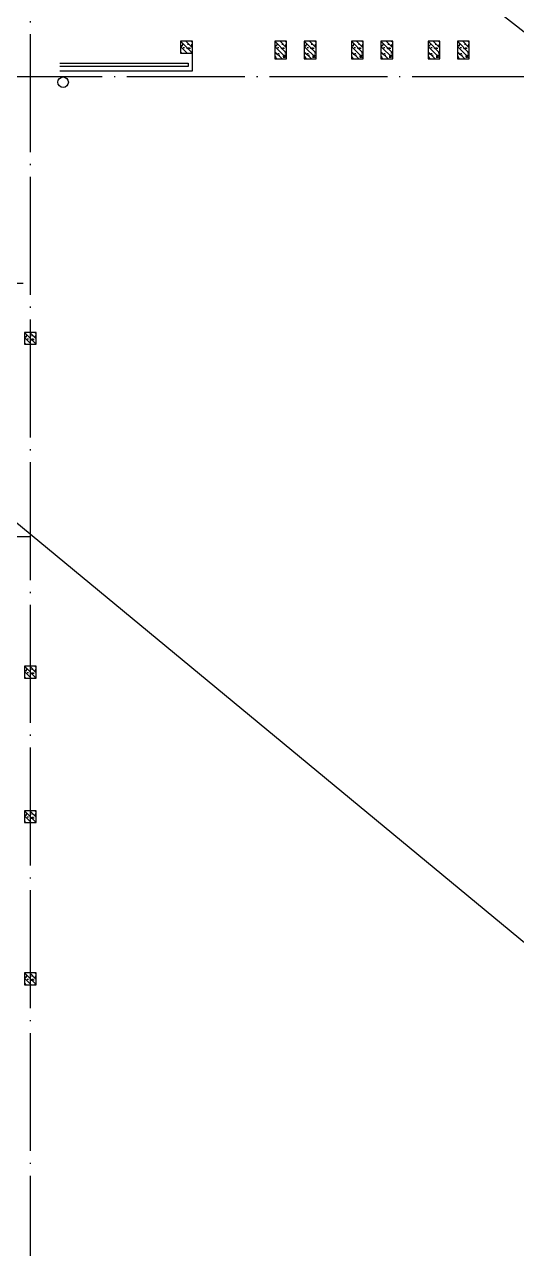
# Model space of a CAD drawing. Extents: x 6843040 to 15500510, y -6507076 to -4940511.
# Drawn here: x 8065200 to 8073553, y -5510377 to -5489617 of the extents above; entities that cross this region are included whole.
import ezdxf

# ---------------------------------------------------------------- set-up
doc = ezdxf.new("R2010")
doc.units = 0
doc.header["$LTSCALE"] = 1000
doc.header["$MEASUREMENT"] = 0
doc.linetypes.add('DOTE', pattern=[2.42, 2, -0.2, 0.02, -0.2])
for name, color, linetype in [('COLUMN', 10, 'Continuous'), ('DOTE', 8, 'DOTE'), ('FLOOR', 9, 'Continuous'), ('plan-1', 40, 'Continuous'), ('PUB_HATCH', 8, 'Continuous'), ('RAIL', 163, 'Continuous'), ('VPIPE-雨水', 4, 'Continuous'), ('建筑细线', 5, 'Continuous')]:
    doc.layers.add(name, color=color, linetype=linetype)
doc.layers.add('DIM_MODI', color=6, linetype='Continuous', plot=False)

# ---------------------------------------------------------------- blocks, each defined once
blk = doc.blocks.new('2GZ')
at = {"layer": 'PUB_HATCH'}
h = blk.add_hatch(dxfattribs=at)
h.set_pattern_fill('钢筋混凝土', color=256, scale=25, angle=90, style=0)
h.set_pattern_definition([(134.999998, (-1429025.307, 12792.64), (-44.194175, -44.194172), []), (140, (-1429025.3, 12792.64), (15.68804, 179.315045), [18.75, -206.25]), (85, (-1429025.3, 12792.64), (-188.048035, -34.68783), [15, -165]), (190.4514, (-1429024, 12807.58), (-172.35988, 144.62735), [15.93505, -175.28553]), (136.1842, (-1429075.3, 12792.64), (41.37976, 266.81026), [28.125, -309.375]), (186.6356, (-1429071.86, 12814.87), (-243.52946, 233.66568), [23.90257, -262.92825]), (81.1842, (-1429075.3, 12792.64), (-243.52964, 233.6655), [22.5, -247.5]), (111, (-1429062.8, 12817.64), (100.65473, 149.22676), [18.75, -206.25]), (56, (-1429062.8, 12817.64), (-181.28751, 60.82884), [15, -165]), (161.4514, (-1429054.42, 12830.07), (-80.63262, 210.05566), [15.93505, -175.28553]), (127.499998, (-1429025.307, 12792.64), (-83.223463, 3.039967), [0, -163, 0, -167.5, 0, -165.625]), (97.499998, (-1429025.31, 12792.64), (-98.602926, 65.767388), [0, -95.5, 0, -159.25, 0, -63.125]), (57.499998, (-1429025.31, 12736.89), (5.638722, 133.455609), [0, -62.5, 0, -195, 0, -258.75]), (47.499998, (-1429025.31, 12711.89), (-25.02624, 145.796543), [0, -81.25, 0, -129.5, 0, -183.75])])
edge = h.paths.add_edge_path()
edge.add_line((-1122609, 280274), (-1122809, 280274))
edge.add_line((-1122609, 280274), (-1122609, 280474))
edge.add_line((-1122609, 280474), (-1122809, 280474))
edge.add_line((-1122809, 280474), (-1122809, 280274))
h = blk.add_hatch(dxfattribs=at)
h.set_pattern_fill('钢筋混凝土', color=256, scale=25, angle=90, style=0)
h.set_pattern_definition([(134.999998, (-1427425.307, 12792.64), (-44.194175, -44.194172), []), (140, (-1427425.3, 12792.64), (15.68804, 179.315045), [18.75, -206.25]), (85, (-1427425.3, 12792.64), (-188.048035, -34.68783), [15, -165]), (190.4514, (-1427424, 12807.58), (-172.35988, 144.62735), [15.93505, -175.28553]), (136.1842, (-1427475.3, 12792.64), (41.37976, 266.81026), [28.125, -309.375]), (186.6356, (-1427471.86, 12814.87), (-243.52946, 233.66568), [23.90257, -262.92825]), (81.1842, (-1427475.3, 12792.64), (-243.52964, 233.6655), [22.5, -247.5]), (111, (-1427462.8, 12817.64), (100.65473, 149.22676), [18.75, -206.25]), (56, (-1427462.8, 12817.64), (-181.28751, 60.82884), [15, -165]), (161.4514, (-1427454.42, 12830.07), (-80.63262, 210.05566), [15.93505, -175.28553]), (127.499998, (-1427425.307, 12792.64), (-83.223463, 3.039967), [0, -163, 0, -167.5, 0, -165.625]), (97.499998, (-1427425.31, 12792.64), (-98.602926, 65.767388), [0, -95.5, 0, -159.25, 0, -63.125]), (57.499998, (-1427425.31, 12736.89), (5.638722, 133.455609), [0, -62.5, 0, -195, 0, -258.75]), (47.499998, (-1427425.31, 12711.89), (-25.02624, 145.796543), [0, -81.25, 0, -129.5, 0, -183.75])])
edge = h.paths.add_edge_path()
edge.add_line((-1121009, 280174), (-1121209, 280174))
edge.add_line((-1121009, 280174), (-1121009, 280474))
edge.add_line((-1121009, 280474), (-1121209, 280474))
edge.add_line((-1121209, 280474), (-1121209, 280174))
h = blk.add_hatch(dxfattribs=at)
h.set_pattern_fill('钢筋混凝土', color=256, scale=25, angle=90, style=0)
h.set_pattern_definition([(134.999998, (-1426925.307, 12792.64), (-44.194175, -44.194172), []), (140, (-1426925.3, 12792.64), (15.68804, 179.315045), [18.75, -206.25]), (85, (-1426925.3, 12792.64), (-188.048035, -34.68783), [15, -165]), (190.4514, (-1426924, 12807.58), (-172.35988, 144.62735), [15.93505, -175.28553]), (136.1842, (-1426975.3, 12792.64), (41.37976, 266.81026), [28.125, -309.375]), (186.6356, (-1426971.86, 12814.87), (-243.52946, 233.66568), [23.90257, -262.92825]), (81.1842, (-1426975.3, 12792.64), (-243.52964, 233.6655), [22.5, -247.5]), (111, (-1426962.8, 12817.64), (100.65473, 149.22676), [18.75, -206.25]), (56, (-1426962.8, 12817.64), (-181.28751, 60.82884), [15, -165]), (161.4514, (-1426954.42, 12830.07), (-80.63262, 210.05566), [15.93505, -175.28553]), (127.499998, (-1426925.307, 12792.64), (-83.223463, 3.039967), [0, -163, 0, -167.5, 0, -165.625]), (97.499998, (-1426925.31, 12792.64), (-98.602926, 65.767388), [0, -95.5, 0, -159.25, 0, -63.125]), (57.499998, (-1426925.31, 12736.89), (5.638722, 133.455609), [0, -62.5, 0, -195, 0, -258.75]), (47.499998, (-1426925.31, 12711.89), (-25.02624, 145.796543), [0, -81.25, 0, -129.5, 0, -183.75])])
edge = h.paths.add_edge_path()
edge.add_line((-1120509, 280174), (-1120709, 280174))
edge.add_line((-1120509, 280174), (-1120509, 280474))
edge.add_line((-1120509, 280474), (-1120709, 280474))
edge.add_line((-1120709, 280474), (-1120709, 280174))
h = blk.add_hatch(dxfattribs=at)
h.set_pattern_fill('钢筋混凝土', color=256, scale=25, angle=90, style=0)
h.set_pattern_definition([(134.999998, (-1426125.305, 12792.64), (-44.194175, -44.194172), []), (140, (-1426125.3, 12792.64), (15.68804, 179.315045), [18.75, -206.25]), (85, (-1426125.3, 12792.64), (-188.048035, -34.68783), [15, -165]), (190.4514, (-1426124, 12807.58), (-172.35988, 144.62735), [15.93505, -175.28553]), (136.1842, (-1426175.3, 12792.64), (41.37976, 266.81026), [28.125, -309.375]), (186.6356, (-1426171.86, 12814.87), (-243.52946, 233.66568), [23.90257, -262.92825]), (81.1842, (-1426175.3, 12792.64), (-243.52964, 233.6655), [22.5, -247.5]), (111, (-1426162.8, 12817.64), (100.65473, 149.22676), [18.75, -206.25]), (56, (-1426162.8, 12817.64), (-181.28751, 60.82884), [15, -165]), (161.4514, (-1426154.42, 12830.07), (-80.63262, 210.05566), [15.93505, -175.28553]), (127.499998, (-1426125.305, 12792.64), (-83.223463, 3.039967), [0, -163, 0, -167.5, 0, -165.625]), (97.499998, (-1426125.305, 12792.64), (-98.602926, 65.767388), [0, -95.5, 0, -159.25, 0, -63.125]), (57.499998, (-1426125.305, 12736.89), (5.638722, 133.455609), [0, -62.5, 0, -195, 0, -258.75]), (47.499998, (-1426125.3, 12711.89), (-25.02624, 145.796543), [0, -81.25, 0, -129.5, 0, -183.75])])
edge = h.paths.add_edge_path()
edge.add_line((-1119709, 280174), (-1119909, 280174))
edge.add_line((-1119709, 280174), (-1119709, 280474))
edge.add_line((-1119709, 280474), (-1119909, 280474))
edge.add_line((-1119909, 280474), (-1119909, 280174))
h = blk.add_hatch(dxfattribs=at)
h.set_pattern_fill('钢筋混凝土', color=256, scale=25, angle=90, style=0)
h.set_pattern_definition([(134.999998, (-1425625.305, 12792.64), (-44.194175, -44.194172), []), (140, (-1425625.3, 12792.64), (15.68804, 179.315045), [18.75, -206.25]), (85, (-1425625.3, 12792.64), (-188.048035, -34.68783), [15, -165]), (190.4514, (-1425624, 12807.58), (-172.35988, 144.62735), [15.93505, -175.28553]), (136.1842, (-1425675.3, 12792.64), (41.37976, 266.81026), [28.125, -309.375]), (186.6356, (-1425671.86, 12814.87), (-243.52946, 233.66568), [23.90257, -262.92825]), (81.1842, (-1425675.3, 12792.64), (-243.52964, 233.6655), [22.5, -247.5]), (111, (-1425662.8, 12817.64), (100.65473, 149.22676), [18.75, -206.25]), (56, (-1425662.8, 12817.64), (-181.28751, 60.82884), [15, -165]), (161.4514, (-1425654.42, 12830.07), (-80.63262, 210.05566), [15.93505, -175.28553]), (127.499998, (-1425625.305, 12792.64), (-83.223463, 3.039967), [0, -163, 0, -167.5, 0, -165.625]), (97.499998, (-1425625.305, 12792.64), (-98.602926, 65.767388), [0, -95.5, 0, -159.25, 0, -63.125]), (57.499998, (-1425625.305, 12736.89), (5.638722, 133.455609), [0, -62.5, 0, -195, 0, -258.75]), (47.499998, (-1425625.3, 12711.89), (-25.02624, 145.796543), [0, -81.25, 0, -129.5, 0, -183.75])])
edge = h.paths.add_edge_path()
edge.add_line((-1119209, 280174), (-1119409, 280174))
edge.add_line((-1119209, 280174), (-1119209, 280474))
edge.add_line((-1119209, 280474), (-1119409, 280474))
edge.add_line((-1119409, 280474), (-1119409, 280174))
h = blk.add_hatch(dxfattribs=at)
h.set_pattern_fill('钢筋混凝土', color=256, scale=25, angle=90, style=0)
h.set_pattern_definition([(134.999998, (-1424825.305, 12792.64), (-44.194175, -44.194172), []), (140, (-1424825.3, 12792.64), (15.68804, 179.315045), [18.75, -206.25]), (85, (-1424825.3, 12792.64), (-188.048035, -34.68783), [15, -165]), (190.4514, (-1424824, 12807.58), (-172.35988, 144.62735), [15.93505, -175.28553]), (136.1842, (-1424875.3, 12792.64), (41.37976, 266.81026), [28.125, -309.375]), (186.6356, (-1424871.86, 12814.87), (-243.52946, 233.66568), [23.90257, -262.92825]), (81.1842, (-1424875.3, 12792.64), (-243.52964, 233.6655), [22.5, -247.5]), (111, (-1424862.8, 12817.64), (100.65473, 149.22676), [18.75, -206.25]), (56, (-1424862.8, 12817.64), (-181.28751, 60.82884), [15, -165]), (161.4514, (-1424854.42, 12830.07), (-80.63262, 210.05566), [15.93505, -175.28553]), (127.499998, (-1424825.305, 12792.64), (-83.223463, 3.039967), [0, -163, 0, -167.5, 0, -165.625]), (97.499998, (-1424825.305, 12792.64), (-98.602926, 65.767388), [0, -95.5, 0, -159.25, 0, -63.125]), (57.499998, (-1424825.305, 12736.89), (5.638722, 133.455609), [0, -62.5, 0, -195, 0, -258.75]), (47.499998, (-1424825.3, 12711.89), (-25.02624, 145.796543), [0, -81.25, 0, -129.5, 0, -183.75])])
edge = h.paths.add_edge_path()
edge.add_line((-1118409, 280174), (-1118609, 280174))
edge.add_line((-1118409, 280174), (-1118409, 280474))
edge.add_line((-1118409, 280474), (-1118609, 280474))
edge.add_line((-1118609, 280474), (-1118609, 280174))
h = blk.add_hatch(dxfattribs=at)
h.set_pattern_fill('钢筋混凝土', color=256, scale=25, angle=90, style=0)
h.set_pattern_definition([(134.999998, (-1424325.305, 12792.64), (-44.194175, -44.194172), []), (140, (-1424325.3, 12792.64), (15.68804, 179.315045), [18.75, -206.25]), (85, (-1424325.3, 12792.64), (-188.048035, -34.68783), [15, -165]), (190.4514, (-1424324, 12807.58), (-172.35988, 144.62735), [15.93505, -175.28553]), (136.1842, (-1424375.3, 12792.64), (41.37976, 266.81026), [28.125, -309.375]), (186.6356, (-1424371.86, 12814.87), (-243.52946, 233.66568), [23.90257, -262.92825]), (81.1842, (-1424375.3, 12792.64), (-243.52964, 233.6655), [22.5, -247.5]), (111, (-1424362.8, 12817.64), (100.65473, 149.22676), [18.75, -206.25]), (56, (-1424362.8, 12817.64), (-181.28751, 60.82884), [15, -165]), (161.4514, (-1424354.42, 12830.07), (-80.63262, 210.05566), [15.93505, -175.28553]), (127.499998, (-1424325.305, 12792.64), (-83.223463, 3.039967), [0, -163, 0, -167.5, 0, -165.625]), (97.499998, (-1424325.305, 12792.64), (-98.602926, 65.767388), [0, -95.5, 0, -159.25, 0, -63.125]), (57.499998, (-1424325.305, 12736.89), (5.638722, 133.455609), [0, -62.5, 0, -195, 0, -258.75]), (47.499998, (-1424325.3, 12711.89), (-25.02624, 145.796543), [0, -81.25, 0, -129.5, 0, -183.75])])
edge = h.paths.add_edge_path()
edge.add_line((-1117909, 280174), (-1118109, 280174))
edge.add_line((-1117909, 280174), (-1117909, 280474))
edge.add_line((-1117909, 280474), (-1118109, 280474))
edge.add_line((-1118109, 280474), (-1118109, 280174))
h = blk.add_hatch(dxfattribs=at)
h.set_pattern_fill('钢筋混凝土', color=256, scale=25, angle=90, style=0)
h.set_pattern_definition([(134.999998, (-1431675.3, 7854.8), (-44.194175, -44.194172), []), (140, (-1431675.3, 7854.8), (15.68804, 179.315045), [18.75, -206.25]), (85, (-1431675.3, 7854.8), (-188.048035, -34.68783), [15, -165]), (190.4514, (-1431674, 7869.74), (-172.35988, 144.62735), [15.93505, -175.28553]), (136.1842, (-1431725.3, 7854.8), (41.37976, 266.81026), [28.125, -309.375]), (186.6356, (-1431721.85, 7877.03), (-243.52946, 233.66568), [23.90257, -262.92825]), (81.1842, (-1431725.3, 7854.8), (-243.52964, 233.6655), [22.5, -247.5]), (111, (-1431712.8, 7879.8), (100.65473, 149.22676), [18.75, -206.25]), (56, (-1431712.8, 7879.8), (-181.28751, 60.82884), [15, -165]), (161.4514, (-1431704.41, 7892.23), (-80.63262, 210.05566), [15.93505, -175.28553]), (127.499998, (-1431675.3, 7854.8), (-83.223463, 3.039967), [0, -163, 0, -167.5, 0, -165.625]), (97.499998, (-1431675.3, 7854.8), (-98.602926, 65.767388), [0, -95.5, 0, -159.25, 0, -63.125]), (57.499998, (-1431675.3, 7799.05), (5.638722, 133.455609), [0, -62.5, 0, -195, 0, -258.75]), (47.499998, (-1431675.3, 7774.05), (-25.02624, 145.796543), [0, -81.25, 0, -129.5, 0, -183.75])])
edge = h.paths.add_edge_path()
edge.add_line((-1125259, 275336), (-1125459, 275336))
edge.add_line((-1125259, 275336), (-1125259, 275536))
edge.add_line((-1125259, 275536), (-1125459, 275536))
edge.add_line((-1125459, 275536), (-1125459, 275336))
h = blk.add_hatch(dxfattribs=at)
h.set_pattern_fill('钢筋混凝土', color=256, scale=25, angle=90, style=0)
h.set_pattern_definition([(134.999998, (-1431675.3, 2192.64), (-44.194175, -44.194172), []), (140, (-1431675.3, 2192.64), (15.68804, 179.315045), [18.75, -206.25]), (85, (-1431675.3, 2192.64), (-188.048035, -34.68783), [15, -165]), (190.4514, (-1431674, 2207.58), (-172.35988, 144.62735), [15.93505, -175.28553]), (136.1842, (-1431725.3, 2192.64), (41.37976, 266.81026), [28.125, -309.375]), (186.6356, (-1431721.85, 2214.87), (-243.52946, 233.66568), [23.90257, -262.92825]), (81.1842, (-1431725.3, 2192.64), (-243.52964, 233.6655), [22.5, -247.5]), (111, (-1431712.8, 2217.64), (100.65473, 149.22676), [18.75, -206.25]), (56, (-1431712.8, 2217.64), (-181.28751, 60.82884), [15, -165]), (161.4514, (-1431704.41, 2230.07), (-80.63262, 210.05566), [15.93505, -175.28553]), (127.499998, (-1431675.3, 2192.64), (-83.223463, 3.039967), [0, -163, 0, -167.5, 0, -165.625]), (97.499998, (-1431675.3, 2192.64), (-98.602926, 65.767388), [0, -95.5, 0, -159.25, 0, -63.125]), (57.499998, (-1431675.3, 2136.89), (5.638722, 133.455609), [0, -62.5, 0, -195, 0, -258.75]), (47.499998, (-1431675.3, 2111.89), (-25.02624, 145.796543), [0, -81.25, 0, -129.5, 0, -183.75])])
edge = h.paths.add_edge_path()
edge.add_line((-1125259, 269674), (-1125459, 269674))
edge.add_line((-1125259, 269674), (-1125259, 269874))
edge.add_line((-1125259, 269874), (-1125459, 269874))
edge.add_line((-1125459, 269874), (-1125459, 269674))
h = blk.add_hatch(dxfattribs=at)
h.set_pattern_fill('钢筋混凝土', color=256, scale=25, angle=90, style=0)
h.set_pattern_definition([(134.999998, (-1431675.3, -257.36), (-44.194175, -44.194172), []), (140, (-1431675.3, -257.36), (15.68804, 179.315045), [18.75, -206.25]), (85, (-1431675.3, -257.36), (-188.048035, -34.68783), [15, -165]), (190.4514, (-1431674, -242.42), (-172.35988, 144.62735), [15.93505, -175.28553]), (136.1842, (-1431725.3, -257.36), (41.37976, 266.81026), [28.125, -309.375]), (186.6356, (-1431721.85, -235.13), (-243.52946, 233.66568), [23.90257, -262.92825]), (81.1842, (-1431725.3, -257.36), (-243.52964, 233.6655), [22.5, -247.5]), (111, (-1431712.8, -232.36), (100.65473, 149.22676), [18.75, -206.25]), (56, (-1431712.8, -232.36), (-181.28751, 60.82884), [15, -165]), (161.4514, (-1431704.41, -219.93), (-80.63262, 210.05566), [15.93505, -175.28553]), (127.499998, (-1431675.3, -257.36), (-83.223463, 3.039967), [0, -163, 0, -167.5, 0, -165.625]), (97.499998, (-1431675.3, -257.36), (-98.602926, 65.767388), [0, -95.5, 0, -159.25, 0, -63.125]), (57.499998, (-1431675.3, -313.11), (5.638722, 133.455609), [0, -62.5, 0, -195, 0, -258.75]), (47.499998, (-1431675.3, -338.11), (-25.02624, 145.796543), [0, -81.25, 0, -129.5, 0, -183.75])])
edge = h.paths.add_edge_path()
edge.add_line((-1125259, 267224), (-1125459, 267224))
edge.add_line((-1125259, 267224), (-1125259, 267424))
edge.add_line((-1125259, 267424), (-1125459, 267424))
edge.add_line((-1125459, 267424), (-1125459, 267224))
h = blk.add_hatch(dxfattribs=at)
h.set_pattern_fill('钢筋混凝土', color=256, scale=25, angle=90, style=0)
h.set_pattern_definition([(134.999998, (-1431675.3, -3007.36), (-44.194175, -44.194172), []), (140, (-1431675.3, -3007.36), (15.68804, 179.315045), [18.75, -206.25]), (85, (-1431675.3, -3007.36), (-188.048035, -34.68783), [15, -165]), (190.4514, (-1431674, -2992.42), (-172.35988, 144.62735), [15.93505, -175.28553]), (136.1842, (-1431725.3, -3007.36), (41.37976, 266.81026), [28.125, -309.375]), (186.6356, (-1431721.85, -2985.13), (-243.52946, 233.66568), [23.90257, -262.92825]), (81.1842, (-1431725.3, -3007.36), (-243.52964, 233.6655), [22.5, -247.5]), (111, (-1431712.8, -2982.36), (100.65473, 149.22676), [18.75, -206.25]), (56, (-1431712.8, -2982.36), (-181.28751, 60.82884), [15, -165]), (161.4514, (-1431704.41, -2969.93), (-80.63262, 210.05566), [15.93505, -175.28553]), (127.499998, (-1431675.3, -3007.36), (-83.223463, 3.039967), [0, -163, 0, -167.5, 0, -165.625]), (97.499998, (-1431675.3, -3007.36), (-98.602926, 65.767388), [0, -95.5, 0, -159.25, 0, -63.125]), (57.499998, (-1431675.3, -3063.11), (5.638722, 133.455609), [0, -62.5, 0, -195, 0, -258.75]), (47.499998, (-1431675.3, -3088.11), (-25.02624, 145.796543), [0, -81.25, 0, -129.5, 0, -183.75])])
edge = h.paths.add_edge_path()
edge.add_line((-1125259, 264474), (-1125459, 264474))
edge.add_line((-1125259, 264474), (-1125259, 264674))
edge.add_line((-1125259, 264674), (-1125459, 264674))
edge.add_line((-1125459, 264674), (-1125459, 264474))
at = {"layer": 'COLUMN'}
for points in [[(-1122809, 280274), (-1122609, 280274), (-1122609, 280474), (-1122809, 280474)], [(-1121209, 280174), (-1121009, 280174), (-1121009, 280474), (-1121209, 280474)], [(-1120709, 280174), (-1120509, 280174), (-1120509, 280474), (-1120709, 280474)], [(-1119909, 280174), (-1119709, 280174), (-1119709, 280474), (-1119909, 280474)], [(-1119409, 280174), (-1119209, 280174), (-1119209, 280474), (-1119409, 280474)], [(-1118609, 280174), (-1118409, 280174), (-1118409, 280474), (-1118609, 280474)], [(-1118109, 280174), (-1117909, 280174), (-1117909, 280474), (-1118109, 280474)], [(-1125459, 275336), (-1125259, 275336), (-1125259, 275536), (-1125459, 275536)], [(-1125459, 269674), (-1125259, 269674), (-1125259, 269874), (-1125459, 269874)], [(-1125459, 267224), (-1125259, 267224), (-1125259, 267424), (-1125459, 267424)], [(-1125459, 264474), (-1125259, 264474), (-1125259, 264674), (-1125459, 264674)]]:
    blk.add_lwpolyline(points, close=True, dxfattribs=at)
blk = doc.blocks.new('二层排水消防0922')
at = {"layer": 'VPIPE-雨水'}
blk.add_circle((8065856, -5490597), 90, dxfattribs=at)

msp = doc.modelspace()

# ---------------------------------------------------------------- linework, layer by layer
at = {"layer": 'DIM_MODI'}
for points in [[(7911789.9, -5492202), (7717926.7, -5211216.4), (8120470.7, -5526373)], [(8121020.5, -5495427.7), (7717926.7, -5211216.4), (8121020.5, -5544303.1)]]:
    msp.add_lwpolyline(points, dxfattribs=at)
at = {"layer": 'DOTE'}
for p, q in [((8065300, -5554702), (8065300, -5485702.5)), ((8050000, -5490502), (8185100, -5490502)), ((8053500, -5494002), (8065300, -5494002)), ((8050000, -5498301.8), (8065292.4, -5498301.8))]:
    msp.add_line(p, q, dxfattribs=at)
at = {"layer": 'FLOOR'}
msp.add_lwpolyline([(8065800, -5490402), (8068050, -5490402), (8068050, -5490102)], dxfattribs=at)
at = {"layer": 'RAIL'}
msp.add_lwpolyline([(8065800, -5490272), (8067980.4, -5490272), (8067980.4, -5490332), (8065800, -5490332)], dxfattribs=at)

# ---------------------------------------------------------------- block references
at = {"layer": 'plan-1'}
msp.add_blockref('二层排水消防0922', (0, 0), dxfattribs=at)
at = {"layer": '建筑细线'}
msp.add_blockref('2GZ', (9190659, -5770376.2), dxfattribs=at)

doc.saveas('drawing.dxf')
